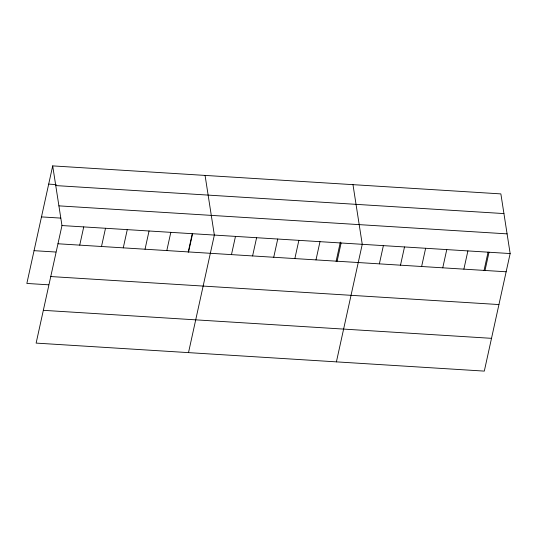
<?xml version="1.0" encoding="UTF-8"?>
<svg xmlns="http://www.w3.org/2000/svg" width="537" height="537" viewBox="0 0 537 537"><rect width="100%" height="100%" fill="white"/><g stroke="black" fill="none" stroke-linecap="round" stroke-linejoin="round"><path stroke-width="0.81" d="M52.693 165.893L61.97 225.547L36.127 343.103L484.307 371.107L510.15 253.551L500.873 193.897L52.693 165.893L26.85 283.449L48.619 284.805M79.731 245.134L83.738 226.909M101.5 246.496L105.507 228.265M123.268 247.852L127.276 229.628M145.037 249.215L149.044 230.991M166.806 250.578L170.813 232.346M188.205 252.148L192.273 233.655M188.574 251.934L192.582 233.709M188.507 352.621L214.35 235.072L205.074 175.418M231.474 254.619L235.481 236.387M252.598 255.934L256.605 237.71M273.729 257.257L277.736 239.032M294.86 258.579L298.867 240.348M315.984 259.895L319.992 241.67M336.102 261.391L340.351 242.093M337.115 261.217L341.123 242.993M336.404 361.864L362.253 244.308L352.977 184.661M379.37 263.862L383.378 245.631M400.501 265.177L404.509 246.953M421.626 266.5L425.633 248.275M442.757 267.822L446.764 249.591M463.887 269.138L467.895 250.913M484.005 270.635L488.073 252.142M485.012 270.46L489.019 252.236M48.686 184.117L56.224 184.594M55.754 185.58L503.934 213.585M58.909 205.859L507.089 233.87M41.483 216.901L60.741 218.103M61.97 225.547L510.15 253.551M57.962 243.771L506.143 271.782M34.059 250.672L55.828 252.028M50.753 276.548L498.933 304.56M43.329 310.326L491.509 338.33"/></g></svg>
